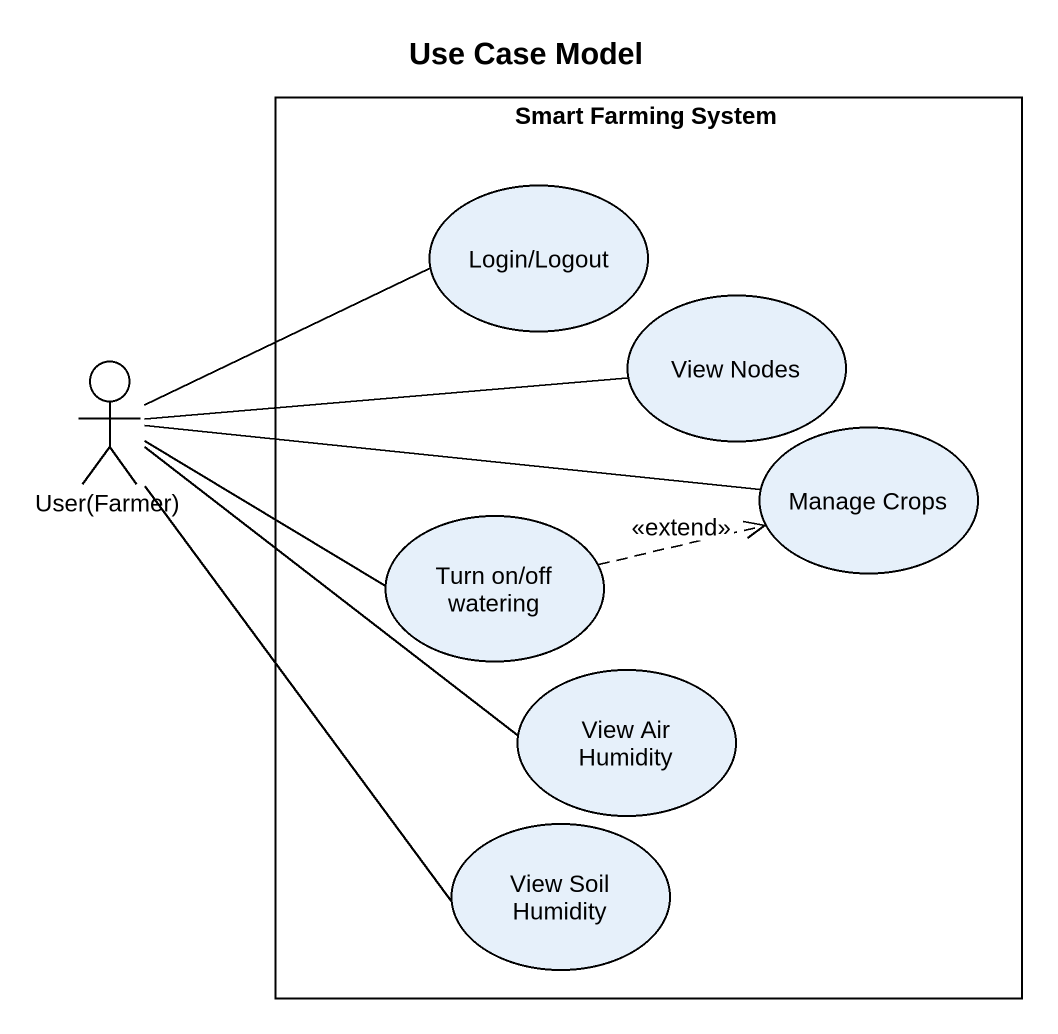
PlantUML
@startuml
title Use Case Model
rectangle "Smart Farming System" as Smart_Farming_System {
  usecase "Login/Logout" as Login_Logout
  usecase "View Nodes" as View_Nodes
  usecase "Manage Crops" as Manage_Crops
  usecase "Turn on/off watering" as Turn_on_off_watering
  usecase "View Air Humidity" as View_Air_Humidity
  usecase "View Soil Humidity" as View_Soil_Humidity
}
actor "User(Farmer)" as User_Farmer
User_Farmer -right- Login_Logout
User_Farmer -right- View_Nodes
User_Farmer -right- Manage_Crops
User_Farmer -right- Turn_on_off_watering
User_Farmer -right- View_Air_Humidity
User_Farmer -- View_Soil_Humidity
Turn_on_off_watering .right.> Manage_Crops : <<extend>>
@enduml
